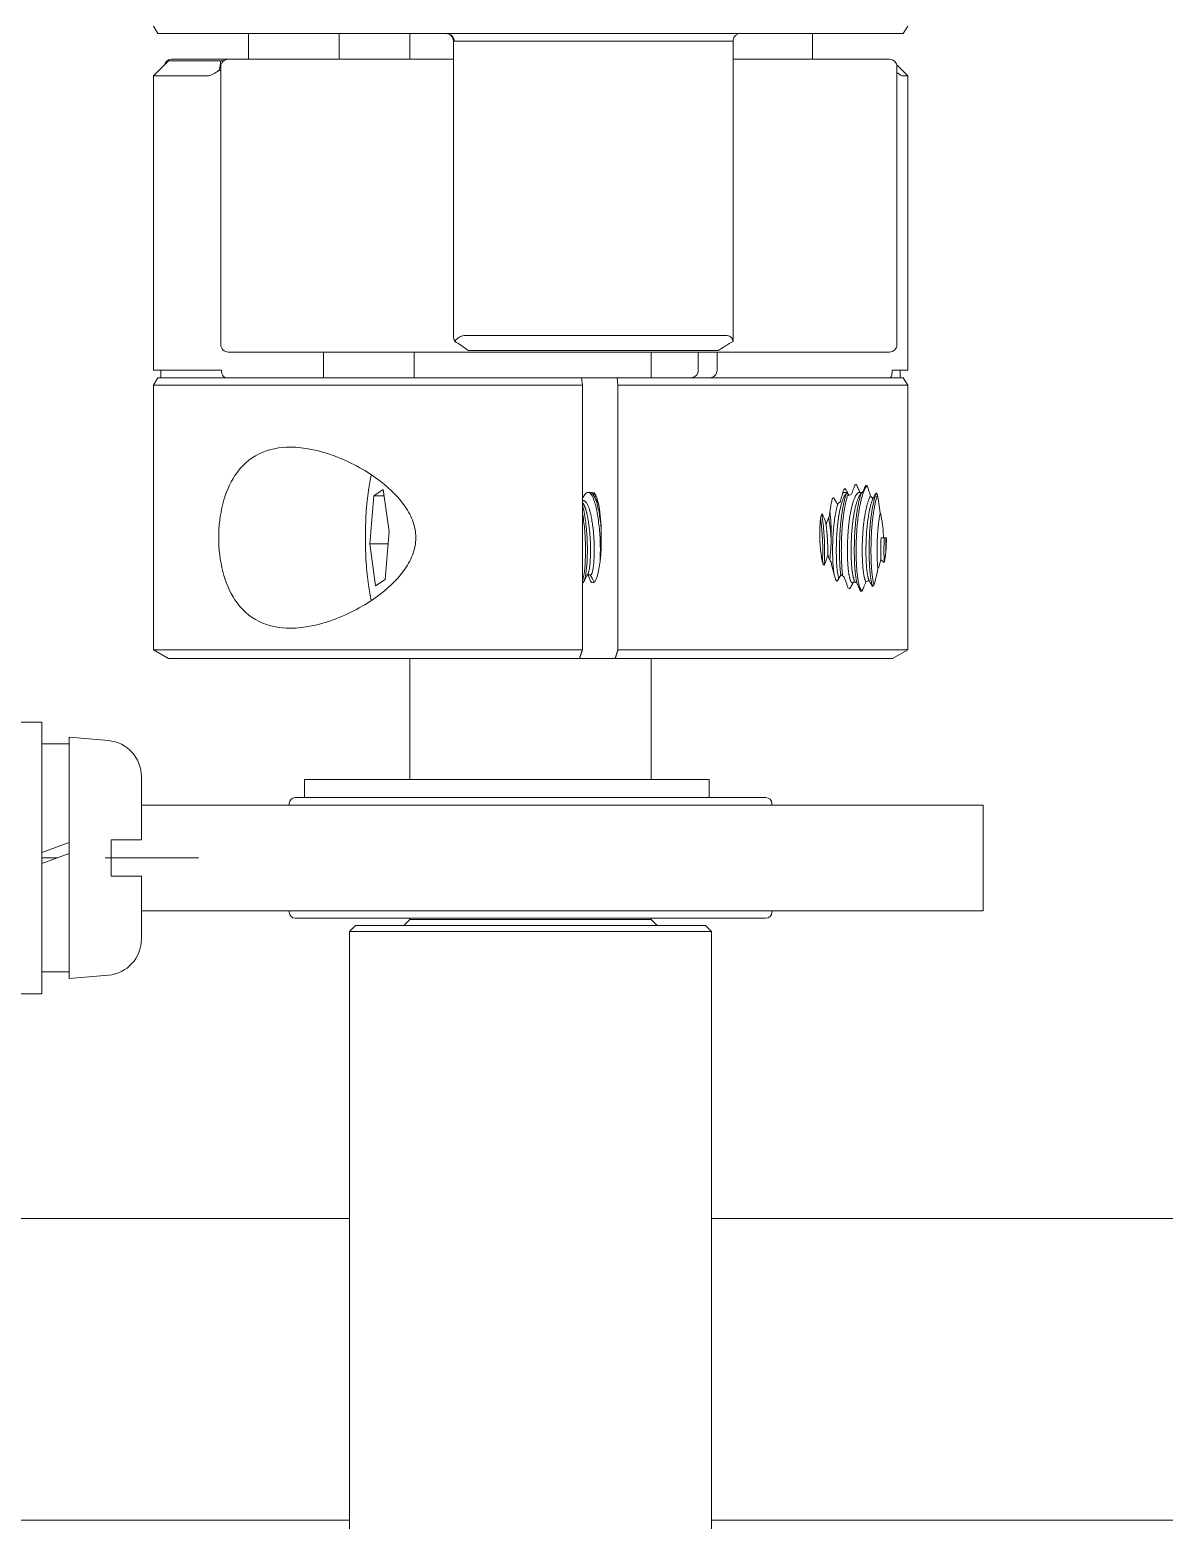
# Model space of a CAD drawing. Header units: millimetres. Extents: x 651 to 8859, y -354 to 894.
# Drawn here: x 2637.22 to 2644.74, y 89.32 to 99.2 of the extents above; entities that cross this region are included whole.
import ezdxf

# ---------------------------------------------------------------- set-up
doc = ezdxf.new("R2010")
doc.units = ezdxf.units.MM
doc.linetypes.add('DASHDOT2', pattern=[12.7, 6.35, -3.175, 0, -3.175])
doc.layers.add('Widoczne (ISO)', color=7, linetype='Continuous', lineweight=18)
doc.layers.add('Widoczne wąskie (ISO)', color=7, linetype='Continuous', lineweight=9)

# ---------------------------------------------------------------- blocks, each defined once
blk = doc.blocks.new('*U208')
at = {"layer": 'Widoczne wąskie (ISO)', "color": 0, "linetype": 'DASHDOT2', "ltscale": 0.1, "transparency": 16777216}
blk.add_line((-3.9749, 0), (2.1235, 0), dxfattribs=at)

msp = doc.modelspace()

# ---------------------------------------------------------------- linework, layer by layer
at = {"layer": 'Widoczne (ISO)'}
for p, q in [((2638.0727, 99.1706), (2638.0439, 99.2206)), ((2638.0727, 99.1706), (2643.015, 99.1706)), ((2638.6751, 99.1706), (2638.6751, 99.0006)), ((2639.2751, 99.1706), (2639.2751, 99.0006)), ((2639.7439, 99.1706), (2639.7439, 99.0006)), ((2642.4126, 99.1706), (2642.4126, 99.0006)), ((2643.015, 99.1706), (2643.0439, 99.2206)), ((2640.0323, 99.1206), (2640.0323, 97.1607)), ((2640.1152, 99.1206), (2640.0378, 99.1206)), ((2640.1152, 99.1206), (2641.8384, 99.1206)), ((2641.8866, 99.1206), (2641.8384, 99.1206)), ((2641.8866, 99.1206), (2641.8866, 97.1384)), ((2638.1439, 98.9906), (2638.0439, 98.8906)), ((2638.4907, 98.9906), (2638.1439, 98.9906)), ((2638.5405, 99.0006), (2638.1649, 99.0006)), ((2638.4905, 97.1106), (2638.4905, 98.9506)), ((2638.4907, 98.9906), (2638.5105, 98.9906)), ((2639.9582, 99.0006), (2638.5405, 99.0006)), ((2640.0323, 99.0006), (2639.9582, 99.0006)), ((2641.9541, 99.0006), (2641.8866, 99.0006)), ((2642.9228, 99.0006), (2641.9541, 99.0006)), ((2642.9712, 98.9633), (2643.0439, 98.8906)), ((2642.9728, 97.1106), (2642.9728, 98.9506)), ((2638.0439, 98.8906), (2638.4051, 98.8906)), ((2638.0439, 98.8906), (2638.0439, 96.9406)), ((2643.0068, 98.8906), (2643.0439, 98.8906)), ((2643.0439, 98.8906), (2643.0439, 96.9406)), ((2641.8384, 97.1706), (2640.1152, 97.1706)), ((2638.5405, 97.0606), (2639.9582, 97.0606)), ((2639.172, 96.8906), (2639.172, 97.0606)), ((2639.772, 96.8906), (2639.772, 97.0606)), ((2639.9582, 97.0606), (2640.3045, 97.0606)), ((2640.1323, 97.0706), (2641.7866, 97.0706)), ((2640.4628, 97.0606), (2640.3045, 97.0606)), ((2640.4628, 97.0606), (2641.0509, 97.0606)), ((2641.244, 97.0606), (2641.0509, 97.0606)), ((2641.244, 97.0606), (2641.9541, 97.0606)), ((2641.3439, 96.8906), (2641.3439, 97.0606)), ((2641.6561, 97.0606), (2641.6561, 96.9406)), ((2641.7807, 97.0606), (2641.7807, 96.9406)), ((2641.9541, 97.0606), (2642.9228, 97.0606)), ((2638.4051, 96.9406), (2638.0439, 96.9406)), ((2638.0727, 96.8906), (2638.0439, 96.8406)), ((2640.8824, 96.8906), (2638.0727, 96.8906)), ((2638.0939, 96.9406), (2638.0939, 96.8906)), ((2638.4051, 96.9406), (2638.4946, 96.9406)), ((2640.8824, 96.8906), (2640.8877, 96.8406)), ((2640.8824, 96.8906), (2641.1182, 96.8906)), ((2643.015, 96.8906), (2641.1182, 96.8906)), ((2641.1236, 96.8406), (2641.1182, 96.8906)), ((2642.941, 96.9406), (2643.0068, 96.9406)), ((2642.9939, 96.9406), (2642.9939, 96.8906)), ((2643.0439, 96.9406), (2643.0068, 96.9406)), ((2643.015, 96.8906), (2643.0439, 96.8406)), ((2638.0439, 96.8406), (2640.8877, 96.8406)), ((2638.0439, 96.8406), (2638.0439, 95.0883)), ((2640.8877, 96.8406), (2640.8877, 95.0883)), ((2641.1236, 96.8406), (2643.0439, 96.8406)), ((2641.1236, 96.8406), (2641.1236, 95.0883)), ((2643.0439, 96.8406), (2643.0439, 95.0883)), ((2639.5041, 96.1078), (2639.4789, 95.7893)), ((2639.5677, 96.1491), (2639.5041, 96.1078)), ((2639.5734, 96.1078), (2639.5041, 96.1078)), ((2639.6061, 95.872), (2639.5677, 96.1491)), ((2640.9365, 96.1306), (2640.9242, 96.1306)), ((2640.8935, 96.0765), (2640.8877, 96.0765)), ((2640.9894, 96.0765), (2640.9809, 96.0765)), ((2639.4789, 95.7893), (2639.5173, 95.5121)), ((2639.5996, 95.7893), (2639.4789, 95.7893)), ((2639.5809, 95.5534), (2639.6061, 95.872)), ((2642.8677, 95.8306), (2642.8828, 95.8306)), ((2642.9031, 95.8306), (2642.8828, 95.8306)), ((2639.5173, 95.5121), (2639.5809, 95.5534)), ((2640.9426, 95.5847), (2640.9216, 95.5847)), ((2640.8877, 95.0883), (2638.0439, 95.0883)), ((2638.1439, 95.0306), (2638.0439, 95.0883)), ((2638.1439, 95.0306), (2640.8692, 95.0306)), ((2639.7439, 94.2288), (2639.7439, 95.0306)), ((2641.105, 95.0306), (2640.8692, 95.0306)), ((2641.105, 95.0306), (2642.9439, 95.0306)), ((2643.0439, 95.0883), (2641.1236, 95.0883)), ((2641.3439, 94.2288), (2641.3439, 95.0306)), ((2642.9439, 95.0306), (2643.0439, 95.0883)), ((2637.1445, 94.6088), (2637.3045, 94.6088)), ((2637.3045, 94.6088), (2637.3045, 92.8088)), ((2637.4845, 94.5088), (2637.4845, 92.9088)), ((2637.7455, 94.4859), (2637.4845, 94.5088)), ((2637.3045, 94.4638), (2637.4845, 94.4638)), ((2637.9645, 94.2469), (2637.9645, 93.8288)), ((2640.057, 94.2288), (2639.046, 94.2288)), ((2639.046, 94.1088), (2639.046, 94.2288)), ((2640.057, 94.2288), (2641.7289, 94.2288)), ((2641.7289, 94.1088), (2641.7289, 94.2288)), ((2639.046, 94.1088), (2638.9845, 94.1088)), ((2639.046, 94.1088), (2639.0827, 94.1088)), ((2642.1045, 94.1088), (2639.0827, 94.1088)), ((2637.9645, 94.0588), (2640.5445, 94.0588)), ((2638.9445, 94.0588), (2638.9445, 94.0688)), ((2643.5445, 94.0588), (2640.5445, 94.0588)), ((2642.1445, 94.0588), (2642.1445, 94.0688)), ((2643.5445, 93.3588), (2643.5445, 94.0588)), ((2637.7645, 93.8288), (2637.9645, 93.8288)), ((2637.7645, 93.8288), (2637.7645, 93.5888)), ((2637.4845, 93.8103), (2637.3045, 93.7448)), ((2637.3045, 93.6728), (2637.4845, 93.7383)), ((2637.9645, 93.5888), (2637.7645, 93.5888)), ((2637.9645, 93.5888), (2637.9645, 93.1707)), ((2637.9645, 93.3588), (2640.5445, 93.3588)), ((2638.9445, 93.3488), (2638.9445, 93.3588)), ((2643.5445, 93.3588), (2640.5445, 93.3588)), ((2642.1445, 93.3488), (2642.1445, 93.3588)), ((2642.1045, 93.3088), (2638.9845, 93.3088)), ((2639.3839, 93.2606), (2639.3439, 93.2206)), ((2641.7439, 93.2206), (2639.3439, 93.2206)), ((2639.3439, 93.2206), (2639.3439, 85.3006)), ((2639.3839, 93.2606), (2641.7039, 93.2606)), ((2639.7439, 93.3006), (2639.7039, 93.2606)), ((2639.7439, 93.3006), (2639.7439, 93.3088)), ((2639.7439, 93.3006), (2641.3439, 93.3006)), ((2641.3439, 93.3006), (2641.3439, 93.3088)), ((2641.3439, 93.3006), (2641.3839, 93.2606)), ((2641.7039, 93.2606), (2641.7439, 93.2206)), ((2641.7439, 93.2206), (2641.7439, 85.3006)), ((2637.3045, 92.9538), (2637.4845, 92.9538)), ((2637.3045, 92.9538), (2637.4845, 92.9538)), ((2637.3045, 92.9538), (2637.4845, 92.9538)), ((2637.7455, 92.9316), (2637.4845, 92.9088)), ((2637.1445, 92.8088), (2637.3045, 92.8088)), ((2603.7079, 91.3206), (2639.3439, 91.3206)), ((2641.7439, 91.3206), (2705.1079, 91.3206)), ((2639.3439, 89.3206), (2603.7079, 89.3206)), ((2705.1079, 89.3206), (2641.7439, 89.3206))]:
    msp.add_line(p, q, dxfattribs=at)
for centre, radius, start, end in [((2639.9823, 99.1206), 0.05, 0, 90), ((2638.1649, 98.9506), 0.05, 90, 165.33103), ((2638.5405, 98.9506), 0.05, 90, 180), ((2642.9228, 98.9506), 0.05, 0, 90), ((2638.5405, 97.1106), 0.05, 180, 270), ((2642.9228, 97.1106), 0.05, 270, 0), ((2641.6061, 96.9406), 0.05, 270, 0), ((2641.7307, 96.9406), 0.05, 270, 0), ((2637.7245, 94.2469), 0.24, 0, 85), ((2638.9845, 94.0688), 0.04, 90, 180), ((2642.1045, 94.0688), 0.04, 0, 90), ((2638.9845, 93.3488), 0.04, 180, 270), ((2642.1045, 93.3488), 0.04, 270, 0), ((2637.7245, 93.1707), 0.24, 275, 0)]:
    msp.add_arc(centre, radius, start, end, dxfattribs=at)
for centre, major_axis, ratio, start_param, end_param in [((2643.4918, 98.3282), (-5.0123, 0.5855), 0.524818, 6.253824, 6.27701), ((2638.1971, 97.7331), (4.2875, -2.6614), 0.098752, 1.164672, 1.187858), ((2641.9128, 97.7331), (4.2875, 2.6614), 0.098757, 4.621802, 4.644987), ((2642.6096, 95.8067), (0.1705, 0.3668), 0.535705, 0.342386, 0.379836), ((2640.9577, 95.8306), (0, -0.3), 0.184923, 5.673063, 9.592915), ((2642.6479, 95.908), (0.1462, 0.259), 0.642306, 1.161065, 1.209637), ((2642.2179, 97.7818), (-1.2093, 2.7785), 0.144471, 2.157864, 2.178741), ((2642.6272, 95.8824), (0.1571, 0.2881), 0.578445, 0.743623, 0.784927), ((2642.6392, 95.6114), (0.117, 0.5163), 0.479309, 0.319472, 0.387125), ((2642.6041, 95.7366), (0.1692, 0.4399), 0.50499, 6.272287, 6.311445), ((2642.7099, 95.7636), (0.0503, 0.4132), 0.450276, 5.781388, 5.839015), ((2642.4908, 95.8306), (0, -0.2459), 0.184923, 0.93674, 1.565134), ((2642.9581, 95.831), (0.0146, 0.3544), 0.161618, 1.578444, 1.858664), ((2642.6389, 95.7527), (-0.1489, 0.2594), 0.614272, 2.050909, 2.102172), ((2642.2431, 93.896), (1.148, 2.66), 0.144972, 0.945855, 0.967422), ((2642.6206, 95.8049), (-0.1624, 0.3154), 0.561788, 2.523091, 2.566524), ((2642.6813, 95.9307), (0.0755, -0.4497), 0.464854, 0.276327, 0.330957), ((2642.6027, 95.8963), (-0.1742, 0.4101), 0.516298, 2.943241, 2.985232)]:
    msp.add_ellipse(centre, major_axis=major_axis, ratio=ratio, start_param=start_param, end_param=end_param, dxfattribs=at)
for points, knots in [([(2639.9837, 99.1706), (2639.9904, 99.1706), (2639.997, 99.1694), (2640.0102, 99.1645), (2640.0167, 99.1605), (2640.027, 99.1508), (2640.031, 99.1453), (2640.0362, 99.1338), (2640.0376, 99.1281), (2640.0378, 99.1217), (2640.0378, 99.1211), (2640.0378, 99.1206)], [0.04049558, 0.04049558, 0.04049558, 0.04049558, 0.05067485, 0.05067485, 0.06205689, 0.06205689, 0.07219109, 0.07219109, 0.08104691, 0.08104691, 0.08183162, 0.08183162, 0.08183162, 0.08183162]), ([(2641.9326, 99.1706), (2641.931, 99.1706), (2641.9295, 99.1705), (2641.9217, 99.1696), (2641.9156, 99.1674), (2641.9049, 99.1606), (2641.9002, 99.1562), (2641.8931, 99.1464), (2641.8905, 99.1412), (2641.8873, 99.1307), (2641.8866, 99.1257), (2641.8866, 99.1206)], [-0.12316731, -0.12316731, -0.12316731, -0.12316731, -0.12039128, -0.12039128, -0.10899704, -0.10899704, -0.09853825, -0.09853825, -0.08948461, -0.08948461, -0.08183162, -0.08183162, -0.08183162, -0.08183162]), ([(2638.4051, 98.8906), (2638.4088, 98.8906), (2638.4132, 98.8913), (2638.4229, 98.8942), (2638.4282, 98.8963), (2638.4451, 98.9045), (2638.4575, 98.9122), (2638.473, 98.9233), (2638.4773, 98.9265), (2638.4815, 98.9299)], [-0.27266316, -0.27266316, -0.27266316, -0.27266316, -0.26205002, -0.26205002, -0.25143687, -0.25143687, -0.23021058, -0.23021058, -0.22236131, -0.22236131, -0.22236131, -0.22236131]), ([(2642.9728, 98.9131), (2642.9794, 98.9077), (2642.9858, 98.9028), (2642.995, 98.8963), (2642.9983, 98.8942), (2643.0036, 98.8913), (2643.0056, 98.8906), (2643.0068, 98.8906)], [-0.30870298, -0.30870298, -0.30870298, -0.30870298, -0.29388945, -0.29388945, -0.28327631, -0.28327631, -0.27266316, -0.27266316, -0.27266316, -0.27266316]), ([(2640.1152, 97.1706), (2640.1082, 97.1706), (2640.1013, 97.1699), (2640.0882, 97.167), (2640.082, 97.1649), (2640.065, 97.1568), (2640.0558, 97.149), (2640.047, 97.1379), (2640.0448, 97.1347), (2640.0429, 97.1313)], [-0.27266316, -0.27266316, -0.27266316, -0.27266316, -0.26205002, -0.26205002, -0.25143687, -0.25143687, -0.23021058, -0.23021058, -0.22236131, -0.22236131, -0.22236131, -0.22236131]), ([(2641.8862, 97.1313), (2641.8858, 97.1347), (2641.8852, 97.1379), (2641.8817, 97.149), (2641.8767, 97.1568), (2641.865, 97.1649), (2641.8605, 97.167), (2641.8502, 97.1699), (2641.8445, 97.1706), (2641.8384, 97.1706)], [-0.32296501, -0.32296501, -0.32296501, -0.32296501, -0.31511574, -0.31511574, -0.29388945, -0.29388945, -0.28327631, -0.28327631, -0.27266316, -0.27266316, -0.27266316, -0.27266316]), ([(2640.0429, 97.1313), (2640.0399, 97.1367), (2640.0375, 97.1417), (2640.0336, 97.1515), (2640.0323, 97.1566), (2640.0323, 97.1607)], [0.22776386, 0.22776386, 0.22776386, 0.22776386, 0.24005013, 0.24005013, 0.2544413, 0.2544413, 0.2544413, 0.2544413]), ([(2638.4946, 96.9406), (2638.4946, 96.9401), (2638.4946, 96.9396), (2638.4947, 96.9331), (2638.4955, 96.9274), (2638.4984, 96.9159), (2638.5007, 96.9104), (2638.5065, 96.9007), (2638.5102, 96.8967), (2638.5178, 96.8918), (2638.5216, 96.8906), (2638.5254, 96.8906)], [-0.08183162, -0.08183162, -0.08183162, -0.08183162, -0.08104691, -0.08104691, -0.07219109, -0.07219109, -0.06205689, -0.06205689, -0.05067485, -0.05067485, -0.04049558, -0.04049558, -0.04049558, -0.04049558]), ([(2642.929, 96.8906), (2642.9294, 96.8906), (2642.9298, 96.8907), (2642.932, 96.8916), (2642.9336, 96.8938), (2642.9364, 96.9006), (2642.9376, 96.905), (2642.9394, 96.9148), (2642.9401, 96.92), (2642.9408, 96.9305), (2642.941, 96.9355), (2642.941, 96.9406)], [-0.12316731, -0.12316731, -0.12316731, -0.12316731, -0.12039128, -0.12039128, -0.10899704, -0.10899704, -0.09853825, -0.09853825, -0.08948461, -0.08948461, -0.08183162, -0.08183162, -0.08183162, -0.08183162]), ([(2639.7837, 95.8306), (2639.7837, 95.871), (2639.7755, 95.9097), (2639.747, 95.9834), (2639.7267, 96.0184), (2639.6544, 96.1165), (2639.5911, 96.173), (2639.4426, 96.2821), (2639.3418, 96.3359), (2639.1408, 96.4104), (2639.0406, 96.4306), (2638.8813, 96.4306), (2638.8086, 96.4175), (2638.6809, 96.3547), (2638.6258, 96.3048), (2638.5508, 96.1915), (2638.5226, 96.1267), (2638.4858, 95.9833), (2638.477, 95.9047), (2638.477, 95.8306), (2638.477, 95.7565), (2638.4858, 95.6779), (2638.5226, 95.5345), (2638.5508, 95.4698), (2638.6258, 95.3564), (2638.6809, 95.3065), (2638.8086, 95.2438), (2638.8813, 95.2306), (2639.0406, 95.2306), (2639.1408, 95.2508), (2639.3418, 95.3253), (2639.4426, 95.3792), (2639.5911, 95.4882), (2639.6544, 95.5447), (2639.7267, 95.6428), (2639.747, 95.6778), (2639.7755, 95.7515), (2639.7837, 95.7903), (2639.7837, 95.8306)], [1.083936, 1.083936, 1.083936, 1.083936, 1.144468, 1.144468, 1.205001, 1.205001, 1.326067, 1.326067, 1.498522, 1.498522, 1.670978, 1.670978, 1.808286, 1.808286, 1.945593, 1.945593, 2.056732, 2.056732, 2.167871, 2.167871, 2.167871, 2.27901, 2.27901, 2.390149, 2.390149, 2.527457, 2.527457, 2.664765, 2.664765, 2.83722, 2.83722, 3.009675, 3.009675, 3.130741, 3.130741, 3.191274, 3.191274, 3.251807, 3.251807, 3.251807, 3.251807]), ([(2639.4887, 96.2468), (2639.4811, 96.2169), (2639.4745, 96.1823), (2639.4625, 96.0981), (2639.4574, 96.047), (2639.4508, 95.9401), (2639.4491, 95.8845), (2639.4492, 95.7737), (2639.4509, 95.7184), (2639.4576, 95.6132), (2639.4625, 95.5633), (2639.4744, 95.4796), (2639.481, 95.4446), (2639.4887, 95.4144)], [2.605087, 2.605087, 2.605087, 2.605087, 2.886504, 2.886504, 3.221466, 3.221466, 3.548743, 3.548743, 3.874453, 3.874453, 4.201782, 4.201782, 4.485966, 4.485966, 4.485966, 4.485966]), ([(2642.7269, 96.1306), (2642.7232, 96.1394), (2642.7195, 96.1482), (2642.7157, 96.1569), (2642.7138, 96.1613), (2642.7119, 96.1656), (2642.71, 96.1699), (2642.7081, 96.1743), (2642.7062, 96.1786), (2642.7042, 96.1829)], [0, 0, 0, 0, 0.0001736985, 0.0001736985, 0.0001736985, 0.0002605661, 0.0002605661, 0.0002605661, 0.0003474377, 0.0003474377, 0.0003474377, 0.0003474377]), ([(2640.895, 96.104), (2640.9004, 96.114), (2640.906, 96.1214), (2640.9204, 96.1326), (2640.9293, 96.1322), (2640.9475, 96.117), (2640.9564, 96.1017), (2640.9728, 96.0577), (2640.98, 96.0292), (2640.9917, 95.9641), (2640.9965, 95.9284), (2641.0037, 95.8518), (2641.0059, 95.8116), (2641.0071, 95.7356), (2641.0062, 95.7004), (2641.0044, 95.6687)], [-15.1598259, -15.1598259, -15.1598259, -15.1598259, -15.1230953, -15.1230953, -15.066065, -15.066065, -15.0070122, -15.0070122, -14.9473459, -14.9473459, -14.889771, -14.889771, -14.8299375, -14.8299375, -14.7734256, -14.7734256, -14.7734256, -14.7734256]), ([(2641.0118, 95.896), (2641.0083, 95.9323), (2641.0036, 95.9668), (2640.9919, 96.0308), (2640.9847, 96.0591), (2640.9682, 96.1027), (2640.9592, 96.1177), (2640.9455, 96.1288), (2640.941, 96.1306), (2640.9365, 96.1306)], [-7.9592418, -7.9592418, -7.9592418, -7.9592418, -7.9033218, -7.9033218, -7.8434884, -7.8434884, -7.7844555, -7.7844555, -7.7556669, -7.7556669, -7.7556669, -7.7556669]), ([(2640.9593, 96.1149), (2640.9621, 96.1189), (2640.965, 96.1221), (2640.9681, 96.1247), (2640.9682, 96.1249), (2640.9684, 96.125)], [0.187668, 0.187668, 0.187668, 0.187668, 0.20637523, 0.20637523, 0.20729274, 0.20729274, 0.20729274, 0.20729274]), ([(2642.5439, 96.0873), (2642.5395, 96.0678), (2642.5355, 96.048), (2642.5284, 96.008), (2642.5254, 95.9877), (2642.523, 95.9672)], [0, 0, 0, 0, 0.03128356, 0.03128356, 0.0625758, 0.0625758, 0.0625758, 0.0625758]), ([(2642.6205, 96.1505), (2642.6164, 96.1374), (2642.6125, 96.1241), (2642.605, 96.0976), (2642.6014, 96.084), (2642.5979, 96.0704)], [0, 0, 0, 0, 0.02246156, 0.02246156, 0.04520366, 0.04520366, 0.04520366, 0.04520366]), ([(2642.6541, 96.1107), (2642.6519, 96.1148), (2642.6497, 96.119), (2642.6475, 96.1231), (2642.6453, 96.1273), (2642.6431, 96.1314), (2642.6409, 96.1356), (2642.6373, 96.1424), (2642.6336, 96.1492), (2642.6299, 96.156)], [0, 0, 0, 0, 0.0000873465, 0.0000873465, 0.0000873465, 0.0001746931, 0.0001746931, 0.0001746931, 0.0003174295, 0.0003174295, 0.0003174295, 0.0003174295]), ([(2642.6951, 96.1813), (2642.6931, 96.1762), (2642.6912, 96.1711), (2642.6893, 96.166), (2642.6874, 96.1609), (2642.6855, 96.1558), (2642.6836, 96.1506), (2642.6799, 96.1402), (2642.6762, 96.1298), (2642.6726, 96.1192)], [0, 0, 0, 0, 0.000094746, 0.000094746, 0.000094746, 0.0001894926, 0.0001894926, 0.0001894926, 0.0003792318, 0.0003792318, 0.0003792318, 0.0003792318]), ([(2642.7446, 96.1294), (2642.7389, 96.1302), (2642.7332, 96.1306), (2642.7273, 96.1306), (2642.7271, 96.1306), (2642.7269, 96.1306)], [0.23631471, 0.23631471, 0.23631471, 0.23631471, 0.25377609, 0.25377609, 0.25446189, 0.25446189, 0.25446189, 0.25446189]), ([(2642.7669, 96.1787), (2642.765, 96.1747), (2642.7631, 96.1705), (2642.7612, 96.1664), (2642.7593, 96.1623), (2642.7574, 96.1581), (2642.7555, 96.1539), (2642.7519, 96.1458), (2642.7482, 96.1376), (2642.7446, 96.1294)], [0, 0, 0, 0, 0.0000873481, 0.0000873481, 0.0000873481, 0.0001746964, 0.0001746964, 0.0001746964, 0.0003437473, 0.0003437473, 0.0003437473, 0.0003437473]), ([(2642.7966, 96.1064), (2642.7939, 96.1163), (2642.7911, 96.126), (2642.7883, 96.1356), (2642.7862, 96.1424), (2642.7842, 96.1491), (2642.7821, 96.1557), (2642.78, 96.1624), (2642.7778, 96.169), (2642.7756, 96.1755)], [0, 0, 0, 0, 0.0001747221, 0.0001747221, 0.0001747221, 0.0002969711, 0.0002969711, 0.0002969711, 0.0004192721, 0.0004192721, 0.0004192721, 0.0004192721]), ([(2642.8353, 96.1269), (2642.8317, 96.121), (2642.8281, 96.115), (2642.8208, 96.1028), (2642.8172, 96.0966), (2642.8135, 96.0903)], [0, 0, 0, 0, 0.01616202, 0.01616202, 0.03232373, 0.03232373, 0.03232373, 0.03232373]), ([(2642.8615, 95.996), (2642.8593, 96.0166), (2642.8567, 96.0368), (2642.8507, 96.0764), (2642.8473, 96.0959), (2642.8435, 96.1149)], [0, 0, 0, 0, 0.03201029, 0.03201029, 0.06401464, 0.06401464, 0.06401464, 0.06401464]), ([(2640.8877, 95.5306), (2640.8897, 95.5308), (2640.8918, 95.532), (2640.8991, 95.5406), (2640.904, 95.5546), (2640.9121, 95.596), (2640.9153, 95.6228), (2640.9196, 95.6853), (2640.9209, 95.7201), (2640.9205, 95.796), (2640.9186, 95.8364), (2640.9122, 95.914), (2640.9077, 95.9506), (2640.8979, 96.0088), (2640.8931, 96.0316), (2640.8877, 96.0513)], [-7.2808857, -7.2808857, -7.2808857, -7.2808857, -7.2584023, -7.2584023, -7.1986444, -7.1986444, -7.1400757, -7.1400757, -7.082693, -7.082693, -7.0225033, -7.0225033, -6.9646069, -6.9646069, -6.9207668, -6.9207668, -6.9207668, -6.9207668]), ([(2640.8877, 95.996), (2640.8885, 95.9914), (2640.8893, 95.9867), (2640.8956, 95.9487), (2640.9001, 95.912), (2640.9065, 95.8342), (2640.9082, 95.7938), (2640.9086, 95.7181), (2640.9073, 95.6834), (2640.9028, 95.6213), (2640.8996, 95.5947), (2640.8932, 95.5624), (2640.8905, 95.5528), (2640.8877, 95.5457)], [-15.8939878, -15.8939878, -15.8939878, -15.8939878, -15.8857581, -15.8857581, -15.8278336, -15.8278336, -15.7676112, -15.7676112, -15.7102868, -15.7102868, -15.6516894, -15.6516894, -15.6171442, -15.6171442, -15.6171442, -15.6171442]), ([(2642.4767, 95.9911), (2642.4738, 95.9853), (2642.471, 95.9793), (2642.4679, 95.9724), (2642.4676, 95.9716), (2642.4672, 95.9708)], [-0.08618418, -0.08618418, -0.08618418, -0.08618418, -0.07551771, -0.07551771, -0.07405241, -0.07405241, -0.07405241, -0.07405241]), ([(2642.4893, 95.6469), (2642.4905, 95.6617), (2642.4914, 95.6774), (2642.4933, 95.7279), (2642.4935, 95.7647), (2642.4907, 95.8417), (2642.4878, 95.8812), (2642.4809, 95.9423), (2642.4778, 95.9649), (2642.4742, 95.9859)], [-22.2860546, -22.2860546, -22.2860546, -22.2860546, -22.2579443, -22.2579443, -22.2009276, -22.2009276, -22.1419302, -22.1419302, -22.1048728, -22.1048728, -22.1048728, -22.1048728]), ([(2642.5048, 95.9193), (2642.5013, 95.9295), (2642.4976, 95.9395), (2642.4938, 95.9494), (2642.491, 95.9565), (2642.4882, 95.9635), (2642.4854, 95.9704), (2642.4825, 95.9773), (2642.4796, 95.9842), (2642.4767, 95.9911)], [0, 0, 0, 0, 0.0001747569, 0.0001747569, 0.0001747569, 0.00029894, 0.00029894, 0.00029894, 0.0004231765, 0.0004231765, 0.0004231765, 0.0004231765]), ([(2642.528, 96.004), (2642.5289, 95.9969), (2642.5297, 95.9904), (2642.5329, 95.9603), (2642.5348, 95.9336), (2642.5366, 95.8806), (2642.5368, 95.8548), (2642.5362, 95.8292)], [-0.0909233, -0.0909233, -0.0909233, -0.0909233, -0.08098679, -0.08098679, -0.03859017, -0.03859017, 0, 0, 0, 0]), ([(2642.8828, 95.8306), (2642.8828, 95.8677), (2642.8799, 95.9067), (2642.8705, 95.9613), (2642.8663, 95.9794), (2642.8615, 95.996)], [0, 0, 0, 0, 0.05557607, 0.05557607, 0.0856966, 0.0856966, 0.0856966, 0.0856966]), ([(2642.4672, 95.9708), (2642.4627, 95.9277), (2642.4606, 95.8847), (2642.4613, 95.8343), (2642.4615, 95.8273), (2642.4617, 95.8199), (2642.4618, 95.8196), (2642.4618, 95.8191), (2642.4618, 95.8189), (2642.4618, 95.8187), (2642.4618, 95.8186), (2642.4618, 95.8184), (2642.4618, 95.8183), (2642.4618, 95.8181), (2642.4618, 95.818), (2642.4618, 95.8176), (2642.4618, 95.8173), (2642.462, 95.8121), (2642.4623, 95.8071), (2642.4635, 95.7834), (2642.4651, 95.7647), (2642.4701, 95.719), (2642.4741, 95.6923), (2642.4789, 95.6659)], [0, 0, 0, 0, 0.0654937, 0.0654937, 0.0756119, 0.0756119, 0.076148, 0.076148, 0.0763509, 0.0763509, 0.0764896, 0.0764896, 0.0766248, 0.0766248, 0.0767866, 0.0767866, 0.077185, 0.077185, 0.0843992, 0.0843992, 0.1117723, 0.1117723, 0.1516817, 0.1516817, 0.1516817, 0.1516817]), ([(2642.4661, 95.9592), (2642.4682, 95.9448), (2642.47, 95.9299), (2642.4759, 95.8769), (2642.4787, 95.8374), (2642.4813, 95.7606), (2642.481, 95.7239), (2642.4793, 95.6828), (2642.4789, 95.6753), (2642.4785, 95.6681)], [-0.7178072, -0.7178072, -0.7178072, -0.7178072, -0.6937811, -0.6937811, -0.6348453, -0.6348453, -0.5778022, -0.5778022, -0.5648697, -0.5648697, -0.5648697, -0.5648697]), ([(2642.523, 95.9672), (2642.5195, 95.9598), (2642.5162, 95.9521), (2642.5132, 95.9441), (2642.5101, 95.9362), (2642.5073, 95.9279), (2642.5048, 95.9193)], [0.0101733408, 0.0101733408, 0.0101733408, 0.0101733408, 0.0103129203, 0.0103129203, 0.0103129203, 0.0104524998, 0.0104524998, 0.0104524998, 0.0104524998]), ([(2642.8668, 95.6848), (2642.8659, 95.707), (2642.8655, 95.7307), (2642.8658, 95.7799), (2642.8665, 95.8052), (2642.8677, 95.8306)], [0, 0, 0, 0, 0.0381644, 0.0381644, 0.07632924, 0.07632924, 0.07632924, 0.07632924]), ([(2642.8884, 95.6659), (2642.8872, 95.6912), (2642.8867, 95.7181), (2642.8867, 95.7735), (2642.8872, 95.802), (2642.8884, 95.8306)], [-0.0858245, -0.0858245, -0.0858245, -0.0858245, -0.04291241, -0.04291241, 0, 0, 0, 0]), ([(2642.4901, 95.6456), (2642.4939, 95.6555), (2642.4976, 95.6656), (2642.5012, 95.6757), (2642.5034, 95.6822), (2642.5056, 95.6888), (2642.5077, 95.6955), (2642.5098, 95.7022), (2642.5118, 95.7089), (2642.5137, 95.7158)], [0, 0, 0, 0, 0.0001747272, 0.0001747272, 0.0001747272, 0.000286719, 0.000286719, 0.000286719, 0.0003989361, 0.0003989361, 0.0003989361, 0.0003989361]), ([(2642.5137, 95.7158), (2642.517, 95.7072), (2642.5206, 95.6989), (2642.5244, 95.691), (2642.5283, 95.683), (2642.5323, 95.6753), (2642.5365, 95.6681)], [0.0006040222, 0.0006040222, 0.0006040222, 0.0006040222, 0.0007546358, 0.0007546358, 0.0007546358, 0.0009052493, 0.0009052493, 0.0009052493, 0.0009052493]), ([(2642.8884, 95.6659), (2642.8899, 95.673), (2642.8913, 95.6803), (2642.8926, 95.6878), (2642.8939, 95.695), (2642.895, 95.7023), (2642.8961, 95.7097), (2642.8972, 95.7172), (2642.8981, 95.7249), (2642.899, 95.7326)], [0, 0, 0, 0, 0.0001250895, 0.0001250895, 0.0001250895, 0.0002464508, 0.0002464508, 0.0002464508, 0.0003685141, 0.0003685141, 0.0003685141, 0.0003685141]), ([(2642.5365, 95.6681), (2642.5388, 95.657), (2642.5413, 95.6461), (2642.5438, 95.6353), (2642.5464, 95.6244), (2642.5491, 95.6137), (2642.5519, 95.603), (2642.5542, 95.5944), (2642.5565, 95.5858), (2642.5589, 95.5772), (2642.5613, 95.5687), (2642.5638, 95.5602), (2642.5663, 95.5517)], [0, 0, 0, 0, 0.0001747382, 0.0001747382, 0.0001747382, 0.0003494605, 0.0003494605, 0.0003494605, 0.0004914221, 0.0004914221, 0.0004914221, 0.0006334934, 0.0006334934, 0.0006334934, 0.0006334934]), ([(2642.8206, 95.5168), (2642.8255, 95.534), (2642.8302, 95.5515), (2642.8387, 95.5869), (2642.8428, 95.6051), (2642.8464, 95.6237)], [0, 0, 0, 0, 0.03145742, 0.03145742, 0.06321692, 0.06321692, 0.06321692, 0.06321692]), ([(2642.8464, 95.6237), (2642.8504, 95.6327), (2642.8541, 95.6424), (2642.8575, 95.6526), (2642.8609, 95.6628), (2642.864, 95.6735), (2642.8668, 95.6848)], [0.0042864794, 0.0042864794, 0.0042864794, 0.0042864794, 0.0044902562, 0.0044902562, 0.0044902562, 0.004694033, 0.004694033, 0.004694033, 0.004694033]), ([(2642.8668, 95.6848), (2642.8705, 95.6811), (2642.8741, 95.6776), (2642.8813, 95.6713), (2642.8849, 95.6685), (2642.8884, 95.6659)], [0, 0, 0, 0, 0.01602246, 0.01602246, 0.03158686, 0.03158686, 0.03158686, 0.03158686]), ([(2640.9668, 95.5347), (2640.9667, 95.5348), (2640.9667, 95.5348), (2640.9658, 95.536), (2640.9649, 95.5374), (2640.9641, 95.5389)], [-14.5977569, -14.5977569, -14.5977569, -14.5977569, -14.59709833, -14.59709833, -14.58712074, -14.58712074, -14.58712074, -14.58712074]), ([(2642.6231, 95.57), (2642.6265, 95.56), (2642.6299, 95.5501), (2642.6334, 95.5404), (2642.6361, 95.5327), (2642.6389, 95.5251), (2642.6417, 95.5175), (2642.6445, 95.5099), (2642.6473, 95.5024), (2642.6501, 95.495)], [0, 0, 0, 0, 0.0001747184, 0.0001747184, 0.0001747184, 0.000311878, 0.000311878, 0.000311878, 0.000449107, 0.000449107, 0.000449107, 0.000449107]), ([(2642.6605, 95.4906), (2642.6627, 95.4946), (2642.6649, 95.4987), (2642.6671, 95.5028), (2642.6693, 95.5068), (2642.6715, 95.5109), (2642.6737, 95.5149), (2642.6777, 95.5224), (2642.6817, 95.5299), (2642.6857, 95.5373)], [0, 0, 0, 0, 0.0000873466, 0.0000873466, 0.0000873466, 0.0001746932, 0.0001746932, 0.0001746932, 0.0003357467, 0.0003357467, 0.0003357467, 0.0003357467]), ([(2642.7063, 95.5324), (2642.7105, 95.5229), (2642.7148, 95.5135), (2642.719, 95.5042), (2642.7211, 95.4995), (2642.7233, 95.4949), (2642.7254, 95.4903), (2642.7275, 95.4857), (2642.7297, 95.4811), (2642.7318, 95.4765)], [0, 0, 0, 0, 0.0001903032, 0.0001903032, 0.0001903032, 0.0002855085, 0.0002855085, 0.0002855085, 0.0003807289, 0.0003807289, 0.0003807289, 0.0003807289]), ([(2642.7419, 95.4772), (2642.7456, 95.4858), (2642.7494, 95.4943), (2642.753, 95.503), (2642.7554, 95.5087), (2642.7578, 95.5145), (2642.7602, 95.5203), (2642.7626, 95.5261), (2642.7649, 95.532), (2642.7672, 95.5378)], [0, 0, 0, 0, 0.0001746976, 0.0001746976, 0.0001746976, 0.0002908358, 0.0002908358, 0.0002908358, 0.0004069953, 0.0004069953, 0.0004069953, 0.0004069953]), ([(2642.7872, 95.5481), (2642.7912, 95.5411), (2642.7951, 95.5343), (2642.803, 95.5208), (2642.807, 95.5141), (2642.8109, 95.5076)], [0, 0, 0, 0, 0.01706001, 0.01706001, 0.0341204, 0.0341204, 0.0341204, 0.0341204])]:
    msp.add_open_spline(points, degree=3, knots=knots, dxfattribs=at)
for points in [[(2638.4905, 98.9229), (2638.4875, 98.9252), (2638.4845, 98.9275), (2638.4815, 98.9299)], [(2641.8862, 97.1313), (2641.8865, 97.1338), (2641.8866, 97.1362), (2641.8866, 97.1384)], [(2640.8877, 96.0905), (2640.8901, 96.095), (2640.8926, 96.0995), (2640.895, 96.104)], [(2640.9662, 96.1038), (2640.9755, 96.0866), (2640.9847, 96.0695), (2640.994, 96.0524)], [(2640.9797, 96.0788), (2640.9816, 96.0825), (2640.9836, 96.0861), (2640.9856, 96.0898)], [(2642.8135, 96.0903), (2642.8081, 96.0963), (2642.8025, 96.1017), (2642.7966, 96.1064)], [(2640.8877, 96.0672), (2640.8904, 96.0622), (2640.893, 96.0573), (2640.8957, 96.0524)], [(2642.5979, 96.0704), (2642.5915, 96.0644), (2642.5852, 96.0581), (2642.5791, 96.0514)], [(2642.899, 95.7326), (2642.9013, 95.7649), (2642.9026, 95.7976), (2642.9031, 95.8306)], [(2640.9249, 95.5908), (2640.9156, 95.5737), (2640.9063, 95.5565), (2640.8971, 95.5394)], [(2642.4789, 95.6659), (2642.4825, 95.6589), (2642.4862, 95.6521), (2642.4901, 95.6456)], [(2640.9641, 95.5389), (2640.9558, 95.5542), (2640.9476, 95.5695), (2640.9393, 95.5847)], [(2642.602, 95.5872), (2642.6089, 95.581), (2642.616, 95.5752), (2642.6231, 95.57)], [(2642.6857, 95.5373), (2642.6927, 95.5352), (2642.6996, 95.5336), (2642.7063, 95.5324)], [(2642.7672, 95.5378), (2642.774, 95.5405), (2642.7807, 95.5439), (2642.7872, 95.5481)]]:
    msp.add_open_spline(points, degree=3, dxfattribs=at)
for points, weights in [([(2640.9625, 96.1101), (2640.9647, 96.1173), (2640.967, 96.1238)], [0.968681554904, 0.974924748561, 0.982260701411]), ([(2640.9706, 96.0956), (2640.9732, 96.1052), (2640.976, 96.1138)], [0.957636606832, 0.963996273615, 0.971998464674]), ([(2642.6541, 96.1107), (2642.6336, 96.1435), (2642.6122, 96.1229)], [0.965103113091, 0.913336012939, 0.945077741688]), ([(2640.994, 96.0524), (2640.9948, 96.0508), (2640.9957, 96.0491)], [0.933433564889, 0.933733474962, 0.934247103165]), ([(2642.5202, 95.9613), (2642.5316, 95.9007), (2642.5362, 95.8292)], [0.9797959968, 0.919903516146, 0.936686037669]), ([(2640.8877, 95.0883), (2640.8783, 95.0589), (2640.8692, 95.0306)], [1.04307774963, 1.03953417535, 1.03557011336]), ([(2641.105, 95.0306), (2641.1141, 95.0589), (2641.1236, 95.0883)], [1.03557011336, 1.03953417535, 1.04307774962])]:
    msp.add_rational_spline(points, weights, degree=2, dxfattribs=at)
for points, weights, knots in [([(2642.5869, 95.5602), (2642.5855, 95.5651), (2642.5842, 95.5708), (2642.5647, 95.6574), (2642.5729, 95.8306), (2642.5811, 96.0038), (2642.617, 96.0904), (2642.628, 96.1171), (2642.6406, 96.1262)], [0.981344142002, 0.989912548874, 1, 0.866025403784, 1, 0.866025403784, 1, 0.954540932735, 0.939931397471], [0.84103922, 0.84103922, 0.84103922, 0.84166667, 0.84166667, 0.85, 0.85, 0.85833333, 0.85833333, 0.86116093, 0.86116093, 0.86116093]), ([(2642.5999, 95.5835), (2642.5878, 95.6866), (2642.5936, 95.8306), (2642.6011, 96.0184), (2642.6377, 96.1238)], [0.947582199824, 0.901772162505, 1, 0.875575863321, 0.982260701412], [0.84389015, 0.84389015, 0.84389015, 0.85, 0.85, 0.85773929, 0.85773929, 0.85773929]), ([(2642.6129, 95.5779), (2642.5999, 95.682), (2642.6059, 95.8306), (2642.6132, 96.0129), (2642.6483, 96.1188)], [0.950365757472, 0.898918211029, 1, 0.878774807603, 0.976927731458], [0.84371263, 0.84371263, 0.84371263, 0.85, 0.85, 0.85754031, 0.85754031, 0.85754031]), ([(2642.7269, 96.1306), (2642.7075, 96.1309), (2642.6907, 96.0904), (2642.6548, 96.0038), (2642.6466, 95.8306), (2642.6384, 95.6574), (2642.6579, 95.5708), (2642.671, 95.513), (2642.6857, 95.5373)], [0.933015583046, 0.932573383404, 1, 0.866025403784, 1, 0.866025403784, 1, 0.906382603009, 0.943599218837], [0.13747267, 0.13747267, 0.13747267, 0.14166667, 0.14166667, 0.15, 0.15, 0.15833333, 0.15833333, 0.16415641, 0.16415641, 0.16415641]), ([(2642.6957, 95.5346), (2642.6887, 95.5434), (2642.6825, 95.5708), (2642.663, 95.6574), (2642.6711, 95.8306), (2642.6793, 96.0038), (2642.7153, 96.0904), (2642.7289, 96.1233), (2642.7446, 96.1294)], [0.939207970468, 0.953384356291, 1, 0.866025403784, 1, 0.866025403784, 1, 0.944475312187, 0.934974139933], [0.88876713, 0.88876713, 0.88876713, 0.89166667, 0.89166667, 0.9, 0.9, 0.90833333, 0.90833333, 0.91178702, 0.91178702, 0.91178702]), ([(2642.7063, 95.5324), (2642.6841, 95.6369), (2642.6918, 95.8306), (2642.6994, 96.0184), (2642.7359, 96.1238)], [0.988291326369, 0.872160703594, 1, 0.875575863321, 0.982260701412], [0.89204829, 0.89204829, 0.89204829, 0.9, 0.9, 0.90773929, 0.90773929, 0.90773929]), ([(2642.7419, 95.4772), (2642.7304, 95.4826), (2642.7205, 95.5239), (2642.6959, 95.6262), (2642.7041, 95.8306), (2642.7123, 96.0351), (2642.7532, 96.1373), (2642.7638, 96.1636), (2642.7756, 96.1755)], [0.933995222343, 0.941125432032, 1, 0.866025403784, 1, 0.866025403784, 1, 0.961685249099, 0.945285401144], [0.88800462, 0.88800462, 0.88800462, 0.89166667, 0.89166667, 0.9, 0.9, 0.90833333, 0.90833333, 0.91071654, 0.91071654, 0.91071654]), ([(2642.7966, 96.1064), (2642.7927, 96.0994), (2642.789, 96.0904), (2642.753, 96.0038), (2642.7448, 95.8306), (2642.7367, 95.6574), (2642.7562, 95.5708), (2642.7614, 95.5479), (2642.7672, 95.5378)], [0.972258152726, 0.984285957244, 1, 0.866025403784, 1, 0.866025403784, 1, 0.960628613048, 0.944397525142], [0.09068924, 0.09068924, 0.09068924, 0.09166667, 0.09166667, 0.1, 0.1, 0.10833333, 0.10833333, 0.11078227, 0.11078227, 0.11078227]), ([(2642.7872, 95.5481), (2642.7838, 95.5572), (2642.7808, 95.5708), (2642.7612, 95.6574), (2642.7694, 95.8306), (2642.7776, 96.0037), (2642.8135, 96.0903)], [0.96094667345, 0.976270317176, 1, 0.866025403784, 1, 0.866109719679, 0.999831474338], [0.94019066, 0.94019066, 0.94019066, 0.94166667, 0.94166667, 0.95, 0.95, 0.95832809, 0.95832809, 0.95832809]), ([(2642.8109, 95.5076), (2642.8086, 95.515), (2642.8065, 95.5239), (2642.7819, 95.6262), (2642.7901, 95.8306), (2642.7978, 96.0221), (2642.8353, 96.1269)], [0.975885903998, 0.986603372445, 1, 0.866025403784, 1, 0.873453171805, 0.985968078873], [0.94083339, 0.94083339, 0.94083339, 0.94166667, 0.94166667, 0.95, 0.95, 0.95787132, 0.95787132, 0.95787132]), ([(2642.8206, 95.5168), (2642.8197, 95.5202), (2642.8188, 95.5239), (2642.7942, 95.6262), (2642.8024, 95.8306), (2642.8095, 96.0087), (2642.8435, 96.1149)], [0.989288952989, 0.994411350156, 1, 0.866025403784, 1, 0.881230809322, 0.973040654563], [0.94131905, 0.94131905, 0.94131905, 0.94166667, 0.94166667, 0.95, 0.95, 0.95738754, 0.95738754, 0.95738754]), ([(2640.8935, 96.0765), (2640.9238, 96.0765), (2640.9445, 95.9781), (2640.9684, 95.8645), (2640.9663, 95.734), (2640.9642, 95.6034), (2640.9463, 95.5865), (2640.9444, 95.5847), (2640.9426, 95.5847)], [0.972130227621, 0.881823080315, 1, 0.866025403784, 1, 0.866025403784, 1, 0.98420232347, 0.972130227621], [0.29942997, 0.29942997, 0.29942997, 0.30555556, 0.30555556, 0.3125, 0.3125, 0.31944444, 0.31944444, 0.3202633, 0.3202633, 0.3202633]), ([(2640.8957, 96.0524), (2640.9098, 96.0263), (2640.9199, 95.9781), (2640.9439, 95.8645), (2640.9417, 95.734), (2640.9399, 95.6186), (2640.9249, 95.5908)], [0.933433564889, 0.938322360545, 1, 0.866025403784, 1, 0.879722003393, 0.975407284548], [0.30235855, 0.30235855, 0.30235855, 0.30555556, 0.30555556, 0.3125, 0.3125, 0.31873449, 0.31873449, 0.31873449]), ([(2642.5794, 96.0517), (2642.5545, 95.9625), (2642.5483, 95.8306), (2642.5409, 95.6737), (2642.557, 95.5842)], [0.955022144378, 0.894615396193, 1, 0.877113544727, 0.97965909397], [0.19344499, 0.19344499, 0.19344499, 0.2, 0.2, 0.20764364, 0.20764364, 0.20764364]), ([(2642.8615, 95.996), (2642.8474, 95.9208), (2642.8431, 95.8306), (2642.8374, 95.7106), (2642.8464, 95.6237)], [0.933864707611, 0.925457997326, 1, 0.903159547937, 0.946316877852], [0.04536342, 0.04536342, 0.04536342, 0.05, 0.05, 0.05602356, 0.05602356, 0.05602356]), ([(2642.5009, 95.9305), (2642.5157, 95.8325), (2642.5141, 95.734), (2642.514, 95.7246), (2642.5137, 95.7156)], [0.954119820316, 0.895410722768, 1, 0.98902967947, 0.979855937336], [0.973745382, 0.973745382, 0.973745382, 0.979166667, 0.979166667, 0.979735303, 0.979735303, 0.979735303])]:
    msp.add_rational_spline(points, weights, degree=2, knots=knots, dxfattribs=at)

# ---------------------------------------------------------------- block references
at = {"layer": 'Widoczne wąskie (ISO)', "linetype": 'DASHDOT2', "ltscale": 0.1}
msp.add_blockref('*U208', (2636.2188, 93.7088), dxfattribs=at)

doc.saveas('drawing.dxf')
